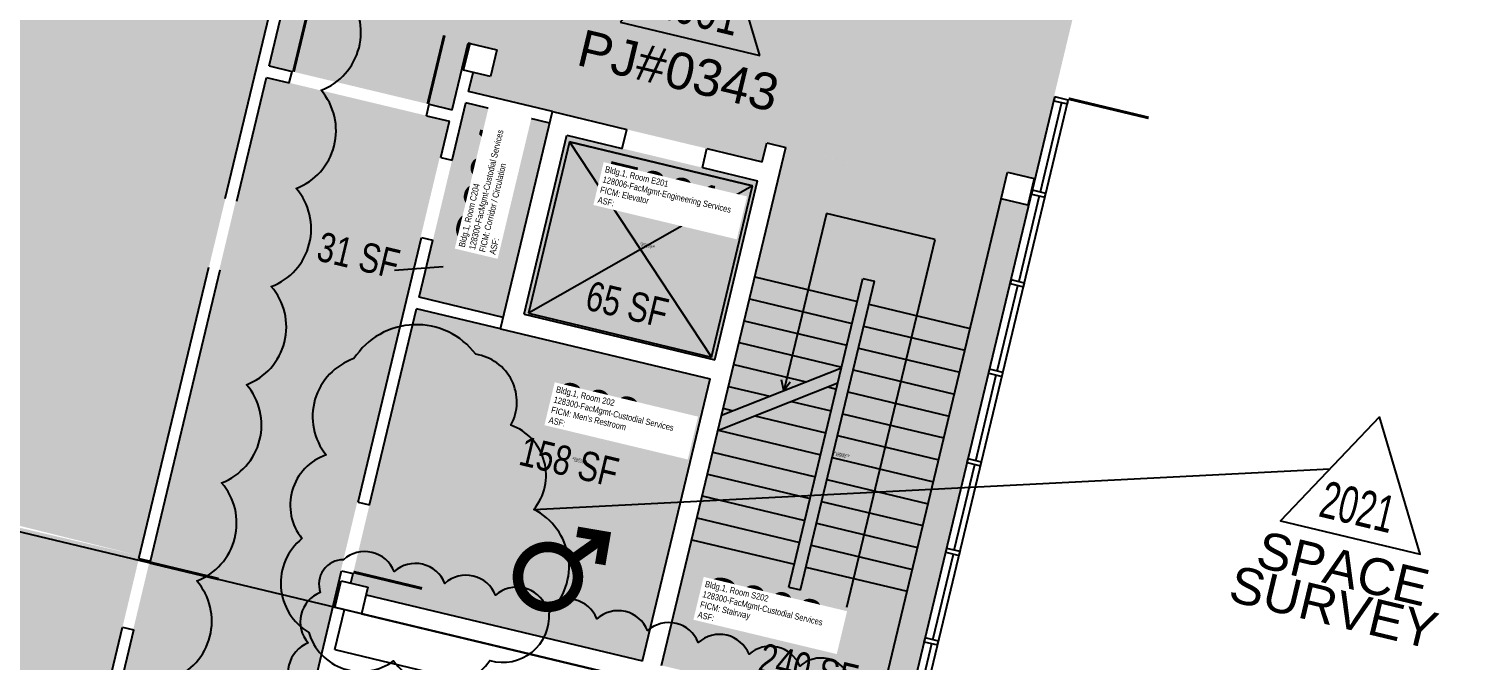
# Model space of a CAD drawing. Header units: inches. Extents: x 69220657 to 69223180, y 27675030 to 27677662.
# Drawn here: x 69221970 to 69222711, y 27676524 to 27676847 of the extents above; entities that cross this region are included whole.
import ezdxf
from ezdxf.enums import TextEntityAlignment as Align

# ---------------------------------------------------------------- set-up
doc = ezdxf.new("R2010")
doc.units = ezdxf.units.IN
doc.header["$LTSCALE"] = 100
doc.header["$MEASUREMENT"] = 0
doc.layers.get('0').update_dxf_attribs({"linetype": 'CONTINUOUS'})
for name, color, linetype in [('A-DOOR', 2, 'CONTINUOUS'), ('A-FLOR', 3, 'CONTINUOUS'), ('A-GLAZ', 1, 'CONTINUOUS'), ('A-IDEN-ICON', 4, 'CONTINUOUS'), ('A-IDEN-RNUM', 7, 'CONTINUOUS'), ('A-IDEN-SNUM', 4, 'CONTINUOUS'), ('A-IDEN-VNUM', 4, 'CONTINUOUS'), ('A-ROOF', 2, 'CONTINUOUS'), ('A-WALL', 5, 'CONTINUOUS'), ('AREA-TEXT', 3, 'CONTINUOUS'), ('Rooms-Category-Color', 7, 'CONTINUOUS'), ('Rooms-College-Color', 7, 'CONTINUOUS'), ('Rooms-Department-Color', 7, 'CONTINUOUS'), ('Rooms-Division-Color', 7, 'CONTINUOUS'), ('Rooms-Information', 7, 'CONTINUOUS')]:
    doc.layers.add(name, color=color, linetype=linetype)
doc.layers.add('A-REV', color=1, linetype='CONTINUOUS', true_color=0xff0000)
doc.styles.add('Arial', font='arial.ttf')
doc.styles.add('CP_AREA', font='arial.ttf', dxfattribs={"height": 15})
doc.styles.add('CP_ROOMSNUMBER', font='arial.ttf', dxfattribs={"height": 1})
doc.styles.add('CP_ROOMVNUMBER', font='arial.ttf', dxfattribs={"width": 0.85, "height": 0.075})

# ---------------------------------------------------------------- blocks, each defined once
blk = doc.blocks.new('CPMEN')
at = {"const_width": 0.015}
for points in [[(0.055, 0.01), (0.055, 0.05), (0.015, 0.05)], [(0.0151, 0.0101), (0.055, 0.05)]]:
    blk.add_lwpolyline(points, dxfattribs=at)
blk.add_lwpolyline([(-0.0575, -0.02, 1), (0.0275, -0.02, 1)], format="xyb", close=True, dxfattribs=at)
blk = doc.blocks.new('ProjectRev')
at = {"transparency": 16777216}
for p, q in [((0, 0.122), (-0.1221, -0.0895)), ((0.1221, -0.0895), (0, 0.122)), ((-0.1221, -0.0895), (0.1221, -0.0895))]:
    blk.add_line(p, q, dxfattribs=at)
at = {"transparency": 16777216, "insert": (-0.1798, -0.1151), "char_height": 0.0625, "attachment_point": 1, "style": 'Arial'}
blk.add_mtext_dynamic_manual_height_columns('PJ#', width=0.24749, gutter_width=0.3125, heights=[0], dxfattribs=at)
at = {"transparency": 16777216, "style": 'Arial', "width": 0.75}
blk.add_attdef('YEAR', text='', height=0.0625, dxfattribs=at).set_placement((0, -0.0359), align=Align.MIDDLE_CENTER)
at = {"transparency": 16777216, "style": 'Arial'}
blk.add_attdef('PROJECT', text='', height=0.0625, dxfattribs=at).set_placement((-0.0276, -0.1151), align=Align.TOP_LEFT)
blk = doc.blocks.new('Space Revision')
at = {"layer": 'A-REV', "transparency": 16777216}
blk.add_lwpolyline([(0, 2.538), (-1.465, 0), (1.465, 0)], close=True, dxfattribs=at)
at = {"layer": 'A-REV', "transparency": 16777216, "insert": (0, -0.274), "char_height": 0.75, "attachment_point": 2, "line_spacing_factor": 0.65, "style": 'Arial'}
blk.add_mtext_dynamic_manual_height_columns('SPACE\\PSURVEY', width=1.2391, gutter_width=0.0182, heights=[0], dxfattribs=at)
at = {"layer": 'A-REV', "transparency": 16777216, "style": 'Arial', "width": 0.65}
blk.add_attdef('YEAR', text='', height=0.75, dxfattribs=at).set_placement((0, 0.646), align=Align.MIDDLE_CENTER)
at = {"layer": 'A-REV', "style": 'Arial', "flags": 1}
blk.add_attdef('UPDATES', text='', height=0.75, dxfattribs=at).set_placement((1.499, 1.084), align=Align.TOP_LEFT)

msp = doc.modelspace()

# ---------------------------------------------------------------- hatches: boundary and pattern name
at = {"layer": 'Rooms-Category-Color', "true_color": 0xadadad}
for points in [[(69222128.77, 27676980.39), (69222112, 27676910.37), (69222092.31, 27676828.19), (69222174, 27676808.62), (69222185.67, 27676805.83), (69222193.82, 27676839.87), (69222208.41, 27676836.37), (69222205.15, 27676822.76), (69222198.34, 27676824.39), (69222196.4, 27676824.85), (69222194.07, 27676815.13), (69222274.78, 27676795.79), (69222315.63, 27676786.01), (69222343.83, 27676779.25), (69222346.16, 27676788.97), (69222465.78, 27676760.36), (69222469.04, 27676773.93), (69222482.65, 27676770.67), (69222545.09, 27677031.3), (69222531.47, 27677034.56), (69222534.73, 27677048.17), (69222545.92, 27677045.49), (69222578.42, 27677181.16), (69222517.52, 27677195.75), (69222483.97, 27677055.71), (69222276.95, 27677105.31), (69222267.2, 27677064.61), (69222307.08, 27677048.87), (69222354.39, 27677034.15), (69222383.5, 27676994.56), (69222383.88, 27676991.72), (69222345.23, 27676903.78), (69222342.82, 27676902.11), (69222259.33, 27676893.38), (69222256.48, 27676894.54), (69222242.28, 27676914.86), (69222240.12, 27676911.34), (69222206.16, 27676921.77), (69222220.91, 27676982.99), (69222134.36, 27677003.73)], [(69221102.71, 27675856.71), (69221244.7, 27675822.76), (69221234.94, 27675781.91), (69221409.03, 27675740.28), (69221401.35, 27675708.18), (69221582.26, 27675664.92), (69221575.74, 27675637.71), (69221625.34, 27675625.83), (69221794.57, 27675585.36), (69221795.97, 27675591.2), (69221787.21, 27675593.29), (69221795.59, 27675628.3), (69221804.34, 27675626.21), (69221816.2, 27675675.81), (69221851.2, 27675822.18), (69221919, 27676105.69), (69222090.41, 27676822.48), (69222183.78, 27676800.15), (69221865.61, 27675469.67), (69221593.29, 27675534.79), (69221590.03, 27675521.17), (69221581.77, 27675523.15), (69221581.42, 27675521.69), (69221327.09, 27675582.51), (69221330.23, 27675595.64), (69221318.56, 27675598.43), (69221315.42, 27675585.3), (69221148.29, 27675625.27), (69221175.85, 27675740.52), (69221080.38, 27675763.35)], [(69222192.63, 27676809.3), (69222235.42, 27676799.07), (69222211.7, 27676699.87), (69222168.9, 27676710.1)], [(69222244.21, 27676792.83), (69222341.47, 27676769.57), (69222319.61, 27676678.15), (69222222.35, 27676701.41)], [(69222355.88, 27676786.64), (69222479.89, 27676756.99), (69222417.56, 27676496.34), (69222403.45, 27676499.71), (69222402.52, 27676495.82), (69222292.62, 27676522.1)], [(69222143.51, 27676604.1), (69222135.12, 27676569.09), (69222133.96, 27676564.23), (69222142.71, 27676562.13), (69222141.78, 27676558.24), (69222180.19, 27676549.04), (69222186.03, 27676547.64), (69222282.79, 27676524.46), (69222317.27, 27676668.39), (69222167.51, 27676704.27), (69222148.4, 27676624.52), (69222147.01, 27676618.69)]]:
    msp.add_hatch(color=253, dxfattribs=at).paths.add_polyline_path(points)
at = {"layer": 'Rooms-Category-Color', "true_color": 0xfa9ba3}
for points in [[(69221961.76, 27676308.3), (69222026.19, 27676578.12), (69221577.35, 27676683.18), (69221643.99, 27676961.31), (69221638.15, 27676962.7), (69221640.53, 27676972.65), (69221605.52, 27676981.02), (69221603.14, 27676971.09), (69221489.89, 27676998.25), (69221455.65, 27676855.29), (69221508.19, 27676842.68), (69221453.68, 27676615.12), (69221455.02, 27676614.8), (69221433.09, 27676523.27), (69221417.22, 27676527.07), (69221398.61, 27676449.39)], [(69221755.2, 27676934.5), (69222092.42, 27676853.88), (69222026.19, 27676578.12), (69221877.79, 27676615.23), (69221884.57, 27676643.51), (69221697.85, 27676688.24)]]:
    msp.add_hatch(color=241, dxfattribs=at).paths.add_polyline_path(points)
at = {"layer": 'Rooms-College-Color', "true_color": 0xadadad}
for points in [[(69222128.77, 27676980.39), (69222112, 27676910.37), (69222092.31, 27676828.19), (69222174, 27676808.62), (69222185.67, 27676805.83), (69222193.82, 27676839.87), (69222208.41, 27676836.37), (69222205.15, 27676822.76), (69222198.34, 27676824.39), (69222196.4, 27676824.85), (69222194.07, 27676815.13), (69222274.78, 27676795.79), (69222315.63, 27676786.01), (69222343.83, 27676779.25), (69222346.16, 27676788.97), (69222465.78, 27676760.36), (69222469.04, 27676773.93), (69222482.65, 27676770.67), (69222545.09, 27677031.3), (69222531.47, 27677034.56), (69222534.73, 27677048.17), (69222545.92, 27677045.49), (69222578.42, 27677181.16), (69222517.52, 27677195.75), (69222483.97, 27677055.71), (69222276.95, 27677105.31), (69222267.2, 27677064.61), (69222307.08, 27677048.87), (69222354.39, 27677034.15), (69222383.5, 27676994.56), (69222383.88, 27676991.72), (69222345.23, 27676903.78), (69222342.82, 27676902.11), (69222259.33, 27676893.38), (69222256.48, 27676894.54), (69222242.28, 27676914.86), (69222240.12, 27676911.34), (69222206.16, 27676921.77), (69222220.91, 27676982.99), (69222134.36, 27677003.73)], [(69221102.71, 27675856.71), (69221244.7, 27675822.76), (69221234.94, 27675781.91), (69221409.03, 27675740.28), (69221401.35, 27675708.18), (69221582.26, 27675664.92), (69221575.74, 27675637.71), (69221625.34, 27675625.83), (69221794.57, 27675585.36), (69221795.97, 27675591.2), (69221787.21, 27675593.29), (69221795.59, 27675628.3), (69221804.34, 27675626.21), (69221816.2, 27675675.81), (69221851.2, 27675822.18), (69221919, 27676105.69), (69222090.41, 27676822.48), (69222183.78, 27676800.15), (69221865.61, 27675469.67), (69221593.29, 27675534.79), (69221590.03, 27675521.17), (69221581.77, 27675523.15), (69221581.42, 27675521.69), (69221327.09, 27675582.51), (69221330.23, 27675595.64), (69221318.56, 27675598.43), (69221315.42, 27675585.3), (69221148.29, 27675625.27), (69221175.85, 27675740.52), (69221080.38, 27675763.35)], [(69222192.63, 27676809.3), (69222235.42, 27676799.07), (69222211.7, 27676699.87), (69222168.9, 27676710.1)], [(69222244.21, 27676792.83), (69222341.47, 27676769.57), (69222319.61, 27676678.15), (69222222.35, 27676701.41)], [(69222355.88, 27676786.64), (69222479.89, 27676756.99), (69222417.56, 27676496.34), (69222403.45, 27676499.71), (69222402.52, 27676495.82), (69222292.62, 27676522.1)], [(69222143.51, 27676604.1), (69222135.12, 27676569.09), (69222133.96, 27676564.23), (69222142.71, 27676562.13), (69222141.78, 27676558.24), (69222180.19, 27676549.04), (69222186.03, 27676547.64), (69222282.79, 27676524.46), (69222317.27, 27676668.39), (69222167.51, 27676704.27), (69222148.4, 27676624.52), (69222147.01, 27676618.69)]]:
    msp.add_hatch(color=253, dxfattribs=at).paths.add_polyline_path(points)
at = {"layer": 'Rooms-College-Color', "true_color": 0x80bc67}
for points in [[(69221961.76, 27676308.3), (69222026.19, 27676578.12), (69221577.35, 27676683.18), (69221643.99, 27676961.31), (69221638.15, 27676962.7), (69221640.53, 27676972.65), (69221605.52, 27676981.02), (69221603.14, 27676971.09), (69221489.89, 27676998.25), (69221455.65, 27676855.29), (69221508.19, 27676842.68), (69221453.68, 27676615.12), (69221455.02, 27676614.8), (69221433.09, 27676523.27), (69221417.22, 27676527.07), (69221398.61, 27676449.39)], [(69221755.2, 27676934.5), (69222092.42, 27676853.88), (69222026.19, 27676578.12), (69221877.79, 27676615.23), (69221884.57, 27676643.51), (69221697.85, 27676688.24)]]:
    msp.add_hatch(color=83, dxfattribs=at).paths.add_polyline_path(points)
at = {"layer": 'Rooms-Department-Color', "true_color": 0xacacac}
for points in [[(69222128.77, 27676980.39), (69222112, 27676910.37), (69222092.31, 27676828.19), (69222174, 27676808.62), (69222185.67, 27676805.83), (69222193.82, 27676839.87), (69222208.41, 27676836.37), (69222205.15, 27676822.76), (69222198.34, 27676824.39), (69222196.4, 27676824.85), (69222194.07, 27676815.13), (69222274.78, 27676795.79), (69222315.63, 27676786.01), (69222343.83, 27676779.25), (69222346.16, 27676788.97), (69222465.78, 27676760.36), (69222469.04, 27676773.93), (69222482.65, 27676770.67), (69222545.09, 27677031.3), (69222531.47, 27677034.56), (69222534.73, 27677048.17), (69222545.92, 27677045.49), (69222578.42, 27677181.16), (69222517.52, 27677195.75), (69222483.97, 27677055.71), (69222276.95, 27677105.31), (69222267.2, 27677064.61), (69222307.08, 27677048.87), (69222354.39, 27677034.15), (69222383.5, 27676994.56), (69222383.88, 27676991.72), (69222345.23, 27676903.78), (69222342.82, 27676902.11), (69222259.33, 27676893.38), (69222256.48, 27676894.54), (69222242.28, 27676914.86), (69222240.12, 27676911.34), (69222206.16, 27676921.77), (69222220.91, 27676982.99), (69222134.36, 27677003.73)], [(69221102.71, 27675856.71), (69221244.7, 27675822.76), (69221234.94, 27675781.91), (69221409.03, 27675740.28), (69221401.35, 27675708.18), (69221582.26, 27675664.92), (69221575.74, 27675637.71), (69221625.34, 27675625.83), (69221794.57, 27675585.36), (69221795.97, 27675591.2), (69221787.21, 27675593.29), (69221795.59, 27675628.3), (69221804.34, 27675626.21), (69221816.2, 27675675.81), (69221851.2, 27675822.18), (69221919, 27676105.69), (69222090.41, 27676822.48), (69222183.78, 27676800.15), (69221865.61, 27675469.67), (69221593.29, 27675534.79), (69221590.03, 27675521.17), (69221581.77, 27675523.15), (69221581.42, 27675521.69), (69221327.09, 27675582.51), (69221330.23, 27675595.64), (69221318.56, 27675598.43), (69221315.42, 27675585.3), (69221148.29, 27675625.27), (69221175.85, 27675740.52), (69221080.38, 27675763.35)], [(69222192.63, 27676809.3), (69222235.42, 27676799.07), (69222211.7, 27676699.87), (69222168.9, 27676710.1)], [(69222244.21, 27676792.83), (69222341.47, 27676769.57), (69222319.61, 27676678.15), (69222222.35, 27676701.41)], [(69222355.88, 27676786.64), (69222479.89, 27676756.99), (69222417.56, 27676496.34), (69222403.45, 27676499.71), (69222402.52, 27676495.82), (69222292.62, 27676522.1)], [(69222143.51, 27676604.1), (69222135.12, 27676569.09), (69222133.96, 27676564.23), (69222142.71, 27676562.13), (69222141.78, 27676558.24), (69222180.19, 27676549.04), (69222186.03, 27676547.64), (69222282.79, 27676524.46), (69222317.27, 27676668.39), (69222167.51, 27676704.27), (69222148.4, 27676624.52), (69222147.01, 27676618.69)]]:
    msp.add_hatch(color=253, dxfattribs=at).paths.add_polyline_path(points)
at = {"layer": 'Rooms-Department-Color', "true_color": 0x003fff}
for points in [[(69221961.76, 27676308.3), (69222026.19, 27676578.12), (69221577.35, 27676683.18), (69221643.99, 27676961.31), (69221638.15, 27676962.7), (69221640.53, 27676972.65), (69221605.52, 27676981.02), (69221603.14, 27676971.09), (69221489.89, 27676998.25), (69221455.65, 27676855.29), (69221508.19, 27676842.68), (69221453.68, 27676615.12), (69221455.02, 27676614.8), (69221433.09, 27676523.27), (69221417.22, 27676527.07), (69221398.61, 27676449.39)], [(69221755.2, 27676934.5), (69222092.42, 27676853.88), (69222026.19, 27676578.12), (69221877.79, 27676615.23), (69221884.57, 27676643.51), (69221697.85, 27676688.24)]]:
    msp.add_hatch(color=160, dxfattribs=at).paths.add_polyline_path(points)
at = {"layer": 'Rooms-Division-Color', "true_color": 0xadadad}
for points in [[(69222128.77, 27676980.39), (69222112, 27676910.37), (69222092.31, 27676828.19), (69222174, 27676808.62), (69222185.67, 27676805.83), (69222193.82, 27676839.87), (69222208.41, 27676836.37), (69222205.15, 27676822.76), (69222198.34, 27676824.39), (69222196.4, 27676824.85), (69222194.07, 27676815.13), (69222274.78, 27676795.79), (69222315.63, 27676786.01), (69222343.83, 27676779.25), (69222346.16, 27676788.97), (69222465.78, 27676760.36), (69222469.04, 27676773.93), (69222482.65, 27676770.67), (69222545.09, 27677031.3), (69222531.47, 27677034.56), (69222534.73, 27677048.17), (69222545.92, 27677045.49), (69222578.42, 27677181.16), (69222517.52, 27677195.75), (69222483.97, 27677055.71), (69222276.95, 27677105.31), (69222267.2, 27677064.61), (69222307.08, 27677048.87), (69222354.39, 27677034.15), (69222383.5, 27676994.56), (69222383.88, 27676991.72), (69222345.23, 27676903.78), (69222342.82, 27676902.11), (69222259.33, 27676893.38), (69222256.48, 27676894.54), (69222242.28, 27676914.86), (69222240.12, 27676911.34), (69222206.16, 27676921.77), (69222220.91, 27676982.99), (69222134.36, 27677003.73)], [(69221102.71, 27675856.71), (69221244.7, 27675822.76), (69221234.94, 27675781.91), (69221409.03, 27675740.28), (69221401.35, 27675708.18), (69221582.26, 27675664.92), (69221575.74, 27675637.71), (69221625.34, 27675625.83), (69221794.57, 27675585.36), (69221795.97, 27675591.2), (69221787.21, 27675593.29), (69221795.59, 27675628.3), (69221804.34, 27675626.21), (69221816.2, 27675675.81), (69221851.2, 27675822.18), (69221919, 27676105.69), (69222090.41, 27676822.48), (69222183.78, 27676800.15), (69221865.61, 27675469.67), (69221593.29, 27675534.79), (69221590.03, 27675521.17), (69221581.77, 27675523.15), (69221581.42, 27675521.69), (69221327.09, 27675582.51), (69221330.23, 27675595.64), (69221318.56, 27675598.43), (69221315.42, 27675585.3), (69221148.29, 27675625.27), (69221175.85, 27675740.52), (69221080.38, 27675763.35)], [(69222192.63, 27676809.3), (69222235.42, 27676799.07), (69222211.7, 27676699.87), (69222168.9, 27676710.1)], [(69222244.21, 27676792.83), (69222341.47, 27676769.57), (69222319.61, 27676678.15), (69222222.35, 27676701.41)], [(69222355.88, 27676786.64), (69222479.89, 27676756.99), (69222417.56, 27676496.34), (69222403.45, 27676499.71), (69222402.52, 27676495.82), (69222292.62, 27676522.1)], [(69222143.51, 27676604.1), (69222135.12, 27676569.09), (69222133.96, 27676564.23), (69222142.71, 27676562.13), (69222141.78, 27676558.24), (69222180.19, 27676549.04), (69222186.03, 27676547.64), (69222282.79, 27676524.46), (69222317.27, 27676668.39), (69222167.51, 27676704.27), (69222148.4, 27676624.52), (69222147.01, 27676618.69)]]:
    msp.add_hatch(color=253, dxfattribs=at).paths.add_polyline_path(points)
at = {"layer": 'Rooms-Division-Color', "true_color": 0x003fff}
for points in [[(69221961.76, 27676308.3), (69222026.19, 27676578.12), (69221577.35, 27676683.18), (69221643.99, 27676961.31), (69221638.15, 27676962.7), (69221640.53, 27676972.65), (69221605.52, 27676981.02), (69221603.14, 27676971.09), (69221489.89, 27676998.25), (69221455.65, 27676855.29), (69221508.19, 27676842.68), (69221453.68, 27676615.12), (69221455.02, 27676614.8), (69221433.09, 27676523.27), (69221417.22, 27676527.07), (69221398.61, 27676449.39)], [(69221755.2, 27676934.5), (69222092.42, 27676853.88), (69222026.19, 27676578.12), (69221877.79, 27676615.23), (69221884.57, 27676643.51), (69221697.85, 27676688.24)]]:
    msp.add_hatch(color=160, dxfattribs=at).paths.add_polyline_path(points)

# ---------------------------------------------------------------- linework, layer by layer
at = {"layer": 'A-DOOR'}
for points in [[(69222104.71, 27676825.22, 1.5, 1.5, 0), (69222113.1, 27676860.23, 0, 0, 0), (69222113.83, 27676860.06, 0, 0, -0.414214), (69222138.64, 27676815.55, 0, 0, -0.414214)], [(69222500.14, 27676811.47, 1.5, 1.5, 0), (69222540.98, 27676801.69, 0, 0, 0), (69222540.81, 27676800.96, 0, 0, 0.414214), (69222509.75, 27676851.59, 0, 0, 0.414214)], [(69222173.27, 27676808.8, 1.5, 1.5, 0), (69222181.66, 27676843.81, 0, 0, 0), (69222180.93, 27676843.98, 0, 0, 0.414214), (69222138.64, 27676815.55, 0, 0, 0.414214)], [(69222135.3, 27676569.82, 1.5, 1.5, 0), (69222170.31, 27676561.43, 0, 0, 0), (69222170.48, 27676562.16, 0, 0, 0.414214), (69222142.05, 27676604.45, 0, 0, 0.414214)], [(69222031.56, 27676574.62, 1.5, 1.5, 0), (69222066.57, 27676566.23, 0, 0, 0), (69222066.4, 27676565.5, 0, 0, -0.414214), (69222021.89, 27676540.69, 0, 0, -0.414214)]]:
    msp.add_lwpolyline(points, format="xyseb", dxfattribs=at)
at = {"layer": 'A-FLOR'}
for p, q in [((69222245.5, 27676789.44), (69222224.53, 27676701.92)), ((69222338.85, 27676767.07), (69222245.5, 27676789.44)), ((69222245.5, 27676789.44), (69222338.85, 27676767.07)), ((69222245.5, 27676789.44), (69222338.85, 27676767.07)), ((69222245.5, 27676789.44), (69222317.89, 27676679.55)), ((69222338.85, 27676767.07), (69222224.53, 27676701.92)), ((69222317.89, 27676679.55), (69222338.85, 27676767.07)), ((69222403.34, 27676499.69), (69222465.77, 27676760.32)), ((69222376.59, 27676752.89), (69222354.92, 27676662.45)), ((69222432.02, 27676739.61), (69222376.59, 27676752.89)), ((69222387.06, 27676551.92), (69222432.02, 27676739.61)), ((69222340.04, 27676720.52), (69222392.43, 27676707.96)), ((69222357.49, 27676562.09), (69222395.23, 27676719.63)), ((69222363.32, 27676560.69), (69222401.06, 27676718.24)), ((69222395.23, 27676719.63), (69222401.06, 27676718.24)), ((69222337.36, 27676709.33), (69222389.75, 27676696.78)), ((69222398.27, 27676706.57), (69222449.93, 27676694.19)), ((69222224.53, 27676701.92), (69222317.89, 27676679.55)), ((69222334.68, 27676698.15), (69222387.07, 27676685.6)), ((69222395.59, 27676695.38), (69222447.25, 27676683.01)), ((69222332, 27676686.97), (69222384.4, 27676674.41)), ((69222392.91, 27676684.2), (69222444.57, 27676671.82)), ((69222323.11, 27676649.83), (69222384.32, 27676674.12)), ((69222329.32, 27676675.78), (69222366.23, 27676666.94)), ((69222321.24, 27676642.05), (69222382.46, 27676666.34)), ((69222354.92, 27676662.45), (69222353.66, 27676667.9)), ((69222354.92, 27676662.45), (69222358.03, 27676666.85)), ((69222390.23, 27676673.02), (69222441.89, 27676660.64)), ((69222326.64, 27676664.6), (69222347.65, 27676659.57)), ((69222377.3, 27676664.29), (69222381.72, 27676663.23)), ((69222387.55, 27676661.83), (69222439.21, 27676649.46)), ((69222323.97, 27676653.41), (69222329.07, 27676652.19)), ((69222358.71, 27676656.92), (69222379.04, 27676652.05)), ((69222340.13, 27676649.54), (69222376.36, 27676640.86)), ((69222384.87, 27676650.65), (69222436.54, 27676638.27)), ((69222321.29, 27676642.23), (69222373.68, 27676629.68)), ((69222382.19, 27676639.47), (69222433.86, 27676627.09)), ((69222318.61, 27676631.05), (69222371, 27676618.5)), ((69222379.51, 27676628.28), (69222431.18, 27676615.91)), ((69222315.93, 27676619.86), (69222368.32, 27676607.31)), ((69222376.83, 27676617.1), (69222428.5, 27676604.72)), ((69222313.25, 27676608.68), (69222365.64, 27676596.13)), ((69222374.16, 27676605.91), (69222425.82, 27676593.54)), ((69222310.57, 27676597.5), (69222362.96, 27676584.95)), ((69222371.48, 27676594.73), (69222423.14, 27676582.35)), ((69222307.89, 27676586.31), (69222360.28, 27676573.76)), ((69222368.8, 27676583.55), (69222420.46, 27676571.17)), ((69222366.12, 27676572.36), (69222417.78, 27676559.99)), ((69222357.49, 27676562.09), (69222363.32, 27676560.69))]:
    msp.add_line(p, q, dxfattribs=at)
at = {"layer": 'A-GLAZ'}
for p, q in [((69222287.79, 27675955.13), (69222493.15, 27676812.37)), ((69222294.59, 27675953.5), (69222499.96, 27676810.74)), ((69222496.58, 27676809.5), (69222485.63, 27676763.79)), ((69222485.16, 27676761.84), (69222474.68, 27676718.08)), ((69222463.73, 27676672.38), (69222474.21, 27676716.14)), ((69222452.78, 27676626.67), (69222463.26, 27676670.43)), ((69222441.83, 27676580.96), (69222452.31, 27676624.72)), ((69222430.88, 27676535.26), (69222441.36, 27676579.02)), ((69222419.93, 27676489.55), (69222430.41, 27676533.31))]:
    msp.add_line(p, q, dxfattribs=at)
at = {"layer": 'A-REV'}
msp.add_lwpolyline([(69221953.96, 27676164.49, 0.520567), (69221966.64, 27676214.59, 0.520567), (69221979.32, 27676264.69, 0.520567), (69221992, 27676314.79, 0.520567), (69222004.67, 27676364.89, 0.520567), (69222017.35, 27676414.98, 0.520567), (69222030.03, 27676465.08, 0.520567), (69222042.71, 27676515.18, 0.520567), (69222055.39, 27676565.28, 0.520567), (69222068.07, 27676615.38, 0.520567), (69222080.74, 27676665.48, 0.520567), (69222093.42, 27676715.58, 0.520567), (69222106.1, 27676765.68, 0.520567), (69222118.78, 27676815.77, 0.520567), (69222131.46, 27676865.87, 0.520567), (69222113.82, 27676896.74, 0.520567), (69222063.09, 27676906.62, 0.520567), (69222012.37, 27676916.5, 0.520567), (69221961.64, 27676926.39, 0.520567)], format="xyb", dxfattribs=at)
msp.add_lwpolyline([(69222135.58, 27676678.79, 0.520567), (69222121.39, 27676629.62, 0.520567), (69222109.06, 27676586.92, 0.520567), (69222112.49, 27676539.02, 0.520567), (69222155.78, 27676524.48, 0.520567), (69222204.96, 27676524.68, 0.520567), (69222235.17, 27676549.01, 0.520567), (69222227.27, 27676601.79, 0.520567), (69222215.64, 27676644.81, 0.520567), (69222197.7, 27676681.01, 0.520567)], format="xyb", close=True, dxfattribs=at)
msp.add_lwpolyline([(69222227.27, 27676601.79), (69222633.49, 27676622.52)], dxfattribs=at)
at = {"layer": 'A-REV', "elevation": 0}
msp.add_lwpolyline([(69222388.82, 27676515.74, 0.520567), (69222362.96, 27676521.78, 0.520567), (69222337.1, 27676527.82, 0.520567), (69222311.24, 27676533.86, 0.520567), (69222285.38, 27676539.9, 0.520567), (69222259.52, 27676545.94, 0.520567), (69222233.67, 27676551.97, 0.520567), (69222207.81, 27676558.01, 0.520567), (69222181.95, 27676564.05, 0.520567), (69222156.09, 27676570.09, 0.520567), (69222130.23, 27676576.13, 0.520567), (69222118.41, 27676559.43, 0.520567), (69222112.23, 27676533.61, 0.520567), (69222106.04, 27676507.78, 0.520567)], format="xyb", dxfattribs=at)
at = {"layer": 'A-ROOF'}
msp.add_lwpolyline([(69222294.59, 27675953.5), (69222420.98, 27676481.07), (69221301.77, 27676749.2), (69221437.5, 27677315.21), (69221327.84, 27677341.42), (69221284.39, 27677160.05), (69221078.23, 27677209.44), (69221075.66, 27677198.74), (69221111.16, 27677190.23), (69220694.83, 27675452.4)], dxfattribs=at)
at = {"layer": 'A-WALL'}
for p, q in [((69222092.31, 27676828.19), (69222112, 27676910.37)), ((69222069.93, 27676760.55), (69222092.3, 27676853.9)), ((69222185.67, 27676805.83), (69222193.82, 27676839.87)), ((69222191.53, 27676826.02), (69222194.8, 27676839.63)), ((69222194.8, 27676839.63), (69222193.82, 27676839.87)), ((69222194.8, 27676839.63), (69222208.41, 27676836.37)), ((69222208.41, 27676836.37), (69222205.15, 27676822.76)), ((69222075.77, 27676759.15), (69222090.91, 27676822.36)), ((69222090.91, 27676822.36), (69222102.58, 27676819.56)), ((69222092.31, 27676828.19), (69222103.98, 27676825.4)), ((69222102.58, 27676819.56), (69222103.98, 27676825.4)), ((69222205.15, 27676822.76), (69222191.53, 27676826.02)), ((69222194.07, 27676815.13), (69222196.4, 27676824.85)), ((69222236.86, 27676804.88), (69222194.07, 27676815.13)), ((69222172.6, 27676802.79), (69222174, 27676808.62)), ((69222174, 27676808.62), (69222185.67, 27676805.83)), ((69222185.68, 27676780.12), (69222192.67, 27676809.29)), ((69222235.46, 27676799.04), (69222192.67, 27676809.29)), ((69222493.15, 27676812.37), (69222492.69, 27676810.43)), ((69222492.69, 27676810.43), (69222499.5, 27676808.8)), ((69222499.96, 27676810.74), (69222493.15, 27676812.37)), ((69222499.5, 27676808.8), (69222499.96, 27676810.74)), ((69222172.6, 27676802.79), (69222184.27, 27676799.99)), ((69222179.84, 27676781.52), (69222184.27, 27676799.99)), ((69222210.3, 27676694.01), (69222236.86, 27676804.88)), ((69222236.86, 27676804.88), (69222274.78, 27676795.79)), ((69222222.35, 27676701.41), (69222244.25, 27676792.82)), ((69222244.25, 27676792.82), (69222272.45, 27676786.07)), ((69222272.45, 27676786.07), (69222274.78, 27676795.79)), ((69222292.51, 27676522.13), (69222355.88, 27676786.64)), ((69222313.3, 27676776.28), (69222315.63, 27676786.01)), ((69222315.63, 27676786.01), (69222343.83, 27676779.25)), ((69222343.83, 27676779.25), (69222346.16, 27676788.97)), ((69222346.16, 27676788.97), (69222355.88, 27676786.64)), ((69222179.84, 27676781.52), (69222185.68, 27676780.12)), ((69222313.3, 27676776.28), (69222341.5, 27676769.53)), ((69222465.77, 27676760.32), (69222469.04, 27676773.93)), ((69222469.04, 27676773.93), (69222482.65, 27676770.67)), ((69222482.65, 27676770.67), (69222479.39, 27676757.06)), ((69222319.6, 27676678.11), (69222341.5, 27676769.53)), ((69222481.74, 27676764.72), (69222481.27, 27676762.78)), ((69222481.27, 27676762.78), (69222488.08, 27676761.14)), ((69222488.55, 27676763.09), (69222481.74, 27676764.72)), ((69222488.08, 27676761.14), (69222488.55, 27676763.09)), ((69222479.39, 27676757.06), (69222465.77, 27676760.32)), ((69222137.68, 27676605.5), (69222170.06, 27676740.67)), ((69222170.06, 27676740.67), (69222175.89, 27676739.27)), ((69222168.9, 27676710.1), (69222175.89, 27676739.27)), ((69222025.9, 27676576.75), (69222061.55, 27676725.54)), ((69222031.74, 27676575.35), (69222067.38, 27676724.14)), ((69222470.79, 27676719.01), (69222470.32, 27676717.07)), ((69222477.6, 27676717.38), (69222470.79, 27676719.01)), ((69222470.32, 27676717.07), (69222477.13, 27676715.44)), ((69222477.13, 27676715.44), (69222477.6, 27676717.38)), ((69222143.52, 27676604.13), (69222167.51, 27676704.27)), ((69222210.3, 27676694.01), (69222167.51, 27676704.27)), ((69222211.69, 27676699.85), (69222168.9, 27676710.1)), ((69222222.35, 27676701.41), (69222319.6, 27676678.11)), ((69222210.3, 27676694.01), (69222317.27, 27676668.39)), ((69222282.79, 27676524.46), (69222317.27, 27676668.39)), ((69222459.37, 27676671.36), (69222459.84, 27676673.31)), ((69222459.37, 27676671.36), (69222466.18, 27676669.73)), ((69222466.65, 27676671.68), (69222459.84, 27676673.31)), ((69222466.18, 27676669.73), (69222466.65, 27676671.68)), ((69222448.42, 27676625.66), (69222448.89, 27676627.6)), ((69222448.42, 27676625.66), (69222455.23, 27676624.02)), ((69222455.7, 27676625.97), (69222448.89, 27676627.6)), ((69222455.23, 27676624.02), (69222455.7, 27676625.97)), ((69222137.68, 27676605.5), (69222143.51, 27676604.1)), ((69222437.47, 27676579.95), (69222437.94, 27676581.89)), ((69222437.47, 27676579.95), (69222444.28, 27676578.32)), ((69222444.75, 27676580.26), (69222437.94, 27676581.89)), ((69222444.28, 27676578.32), (69222444.75, 27676580.26)), ((69222025.9, 27676576.75), (69222031.74, 27676575.35)), ((69222082.69, 27676375.99), (69222129.29, 27676570.49)), ((69222129.29, 27676570.49), (69222135.12, 27676569.09)), ((69222125.83, 27676551.78), (69222129.1, 27676565.39)), ((69222129.1, 27676565.39), (69222142.71, 27676562.13)), ((69222133.96, 27676564.23), (69222135.12, 27676569.09)), ((69222142.71, 27676562.13), (69222139.45, 27676548.52)), ((69222141.78, 27676558.24), (69222282.79, 27676524.46)), ((69222125.8, 27676530.19), (69222130.7, 27676550.61)), ((69222139.45, 27676548.52), (69222125.83, 27676551.78)), ((69222139.45, 27676548.52), (69222337.34, 27676501.11)), ((69221919.15, 27676105.73), (69222023.35, 27676540.34)), ((69221998.64, 27676462.97), (69222017.51, 27676541.74)), ((69222017.51, 27676541.74), (69222023.35, 27676540.34)), ((69222426.52, 27676534.24), (69222426.99, 27676536.19)), ((69222426.52, 27676534.24), (69222433.33, 27676532.61)), ((69222433.8, 27676534.56), (69222426.99, 27676536.19)), ((69222433.33, 27676532.61), (69222433.8, 27676534.56)), ((69222125.8, 27676530.19), (69222332.45, 27676480.69, 0))]:
    msp.add_line(p, q, dxfattribs=at)
at = {"layer": 'AREA-TEXT'}
msp.add_line((69222156.22, 27676724), (69222181.1, 27676725.89), dxfattribs=at)

# ---------------------------------------------------------------- block references
at = {"xscale": 25, "yscale": 25, "zscale": 25, "rotation": 346.53}
msp.add_blockref('Space Revision', (69222643.92, 27676587.41), dxfattribs=at).add_auto_attribs({'YEAR': '2021'})
at = {"layer": 'A-IDEN-ICON', "xscale": 359.9999999958996, "yscale": 359.9999999958996, "zscale": 359.9999999958996, "rotation": 350.2590775393582}
msp.add_blockref('CPMEN', (69222241.07, 27676573.53), dxfattribs=at)
at = {"layer": 'A-REV', "xscale": 300, "yscale": 300, "zscale": 300, "rotation": 346.5276805397287}
msp.add_blockref('ProjectRev', (69222313.26, 27676868.12), dxfattribs=at).add_auto_attribs({'YEAR': '2001', 'PROJECT': '0343'})

# ---------------------------------------------------------------- texts
at = {"layer": 'A-IDEN-RNUM', "style": 'CP_ROOMSNUMBER', "width": 0.85}
for s, p in [('C204-00', (69222204.96, 27676759.88)), ('E201-00', (69222284.75, 27676735.87)), ('S202-00', (69222383.83, 27676629.1)), ('0202-00', (69222250.15, 27676626.29))]:
    msp.add_text(s, height=1, rotation=346.52768, dxfattribs=at).set_placement(p, align=Align.MIDDLE)
at = {"layer": 'A-IDEN-SNUM', "style": 'CP_ROOMSNUMBER', "width": 0.85}
for s, p in [('0010C20400', (69222205.65, 27676760.81)), ('0010E20100', (69222285.45, 27676736.81)), ('0010S20200', (69222384.53, 27676630.03)), ('0010020200', (69222250.85, 27676627.23))]:
    msp.add_text(s, height=1, rotation=346.52768, dxfattribs=at).set_placement(p, align=Align.MIDDLE)
at = {"layer": 'A-IDEN-VNUM', "style": 'CP_ROOMVNUMBER', "width": 0.85}
for s, rotation, p in [('C204', 76.52768, (69222204.23, 27676765.32)), ('E201', 346.52768, (69222292.56, 27676761.89)), ('202', 346.52768, (69222258.93, 27676651.55)), ('S202', 346.52768, (69222343.62, 27676550.28))]:
    msp.add_text(s, height=22.5, rotation=rotation, dxfattribs=at).set_placement(p, align=Align.MIDDLE)
at = {"layer": 'AREA-TEXT', "style": 'CP_AREA', "width": 0.75}
for s, p in [('31 SF', (69222137.88, 27676731.56)), ('65 SF', (69222274.96, 27676706.49)), ('158 SF', (69222245.34, 27676626.16)), ('240 SF', (69222367.43, 27676520.59))]:
    msp.add_text(s, height=15, rotation=346.52768, dxfattribs=at).set_placement(p, align=Align.MIDDLE_CENTER)

# ---------------------------------------------------------------- next in the draw order: texts
at = {"layer": 'Rooms-Information', "char_height": 3.2143, "width": 72, "attachment_point": 7, "style": 'CP_ROOMVNUMBER', "bg_fill": 3, "box_fill_scale": 1.5, "bg_fill_color": 256, "bg_fill_true_color": 13158600, "bg_fill_transparency": 0}
for s, insert, rotation in [('Bldg.1, Room C204^M^J128300-FacMgmt-Custodial Services^M^JFICM: Corridor / Circulation^M^JASF: ', (69222207.73, 27676731.64), 76.52768), ('Bldg.1, Room E201^M^J128006-FacMgmt-Engineering Services^M^JFICM: Elevator^M^JASF: ', (69222259.64, 27676758.36), 346.52768), ("Bldg.1, Room 202^M^J128300-FacMgmt-Custodial Services^M^JFICM: Men's Restroom^M^JASF: ", (69222234.67, 27676645.95), 346.52768), ('Bldg.1, Room S202^M^J128300-FacMgmt-Custodial Services^M^JFICM: Stairway^M^JASF: ', (69222310.66, 27676546.61), 346.52768)]:
    msp.add_mtext(s, dxfattribs=dict(at, insert=insert, rotation=rotation))

doc.saveas('drawing.dxf')
